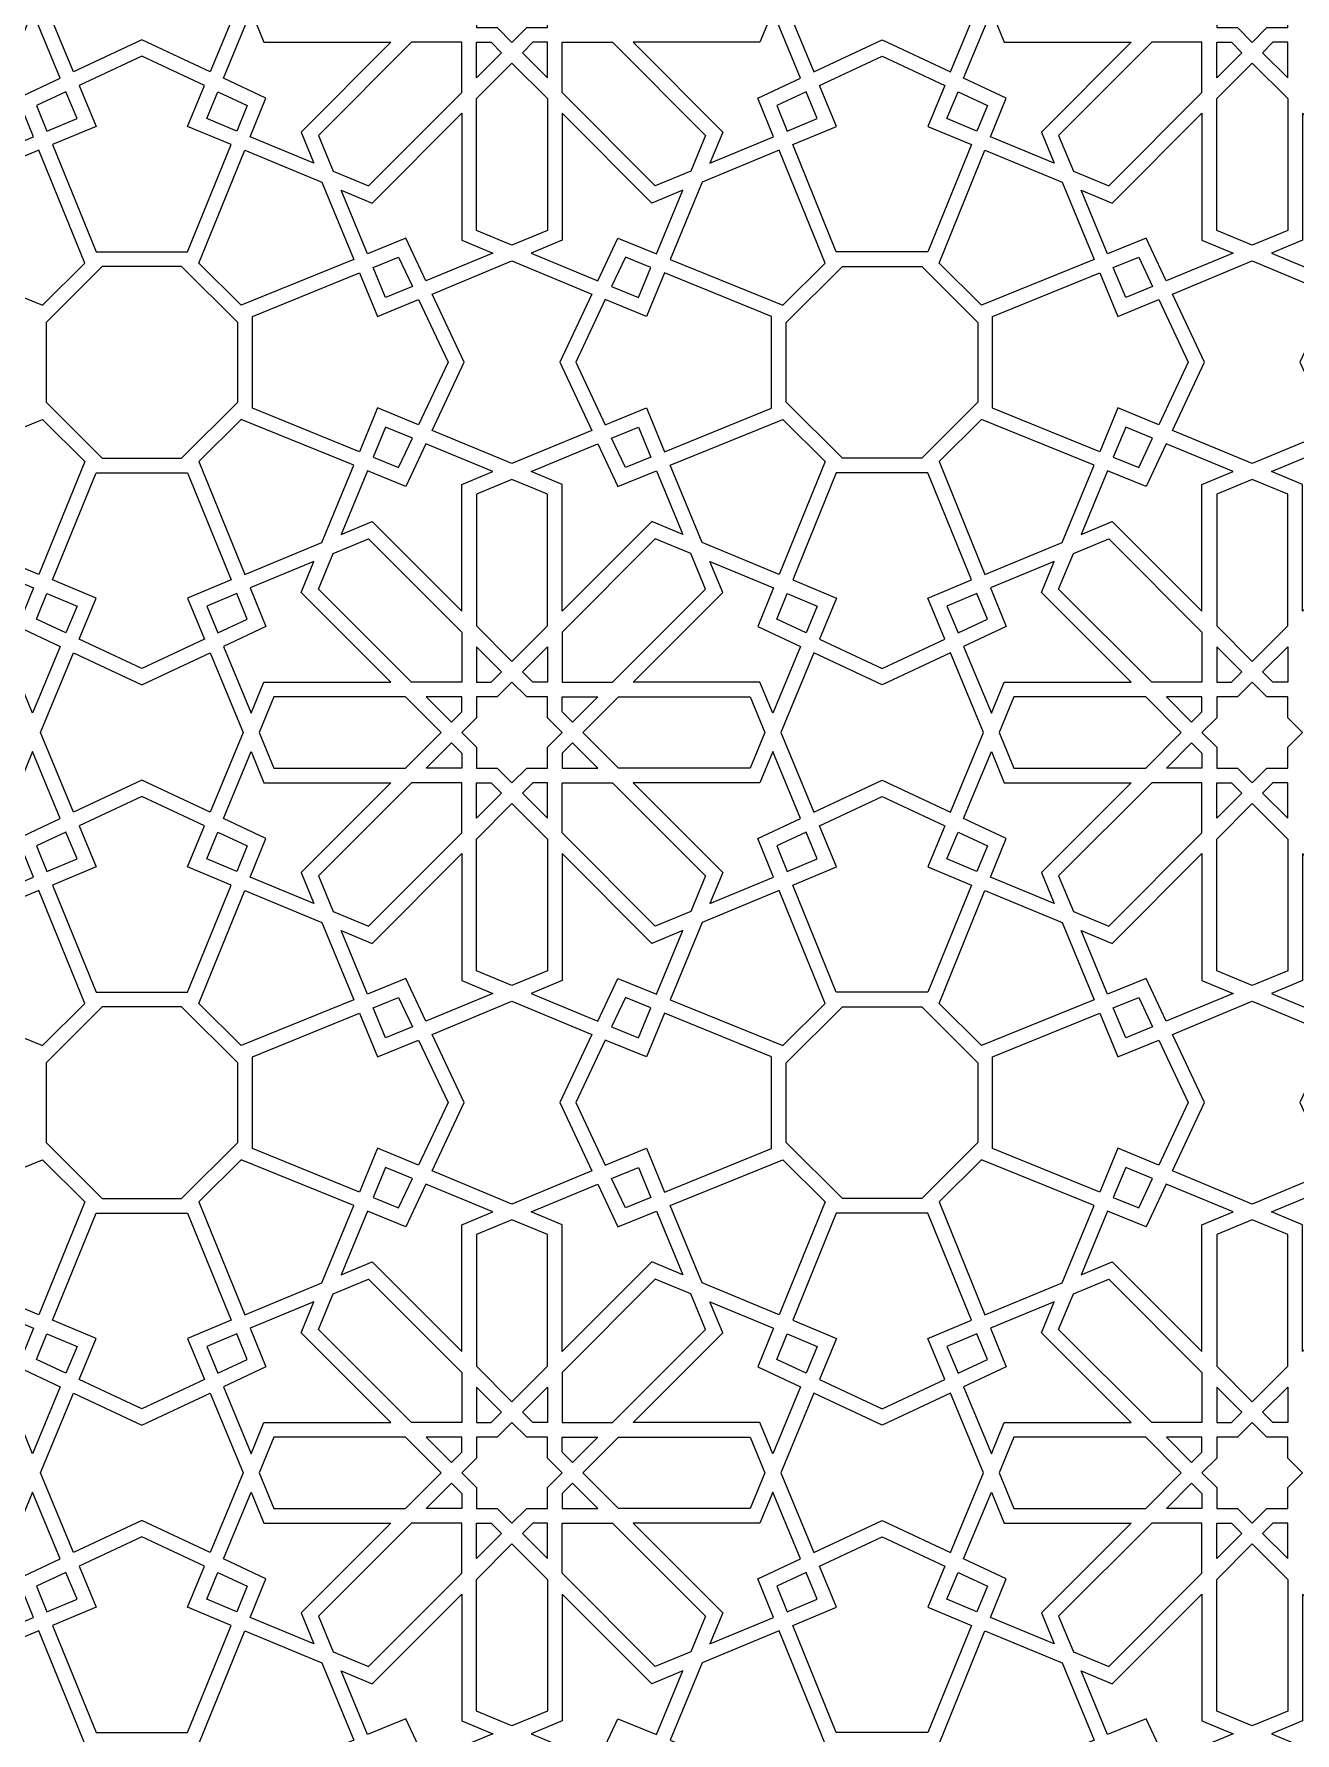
# Model space of a CAD drawing. Extents: x 59271 to 61367, y 41180 to 44085.
# Drawn here: x 59919 to 60589, y 41632 to 42535 of the extents above; entities that cross this region are included whole.
import ezdxf

# ---------------------------------------------------------------- set-up
doc = ezdxf.new("R2010")
doc.units = 0
doc.layers.add('LAYER_01', color=1, linetype='CONTINUOUS')

msp = doc.modelspace()

# ---------------------------------------------------------------- linework, layer by layer
at = {"layer": 'LAYER_01'}
for points in [[(59975.95, 42531.52), (59939.67, 42514.48), (59922.11, 42556.87), (59939.67, 42599.26), (59975.95, 42582.22), (60012.23, 42599.26), (60029.79, 42556.87), (60012.23, 42514.48)], [(60369.25, 42531.52), (60405.54, 42514.48), (60423.1, 42556.87), (60405.54, 42599.26), (60369.25, 42582.22), (60332.97, 42599.26), (60315.41, 42556.87), (60332.97, 42514.48)], [(60172.6, 42530.19), (60180.42, 42538), (60191.47, 42538), (60191.47, 42549.05), (60199.29, 42556.87), (60191.47, 42564.69), (60191.47, 42575.74), (60180.42, 42575.74), (60172.6, 42583.56), (60164.79, 42575.74), (60153.73, 42575.74), (60153.73, 42564.69), (60145.92, 42556.87), (60153.73, 42549.05), (60153.73, 42538), (60164.79, 42538)], [(60565.91, 42583.56), (60558.09, 42575.74), (60547.04, 42575.74), (60547.04, 42564.69), (60539.22, 42556.87), (60547.04, 42549.05), (60547.04, 42538), (60558.09, 42538), (60565.91, 42530.19), (60573.72, 42538), (60584.78, 42538), (60584.78, 42549.05), (60592.59, 42556.87), (60584.78, 42564.69), (60584.78, 42575.74), (60573.72, 42575.74)], [(59932.6, 42511.16), (59917.89, 42546.69), (59911.06, 42530.21), (59843.67, 42530.21), (59891.32, 42482.55), (59884.5, 42466.07), (59918.33, 42480.09), (59910.01, 42500.55)], [(60019.29, 42511.16), (60034.01, 42546.69), (60040.83, 42530.21), (60108.23, 42530.21), (60060.57, 42482.55), (60067.4, 42466.07), (60033.56, 42480.09), (60041.89, 42500.55)], [(60325.91, 42511.16), (60311.2, 42546.69), (60304.37, 42530.21), (60236.98, 42530.21), (60284.63, 42482.55), (60277.8, 42466.07), (60311.64, 42480.09), (60303.31, 42500.55)], [(60412.6, 42511.16), (60427.31, 42546.69), (60434.14, 42530.21), (60501.53, 42530.21), (60453.88, 42482.55), (60460.71, 42466.07), (60426.87, 42480.09), (60435.2, 42500.55)], [(59975.95, 42522.91), (59942.65, 42507.27), (59951.68, 42485.46), (59928.47, 42475.85), (59951.62, 42418.95), (60000.27, 42418.95), (60023.42, 42475.85), (60000.21, 42485.46), (60009.24, 42507.27)], [(60069.77, 42480.72), (60077.58, 42461.85), (60096.45, 42454.04), (60145.94, 42503.52), (60145.94, 42530.21), (60119.25, 42530.21)], [(60153.73, 42511.32), (60153.73, 42530.21), (60161.56, 42530.21), (60167.09, 42524.67)], [(60191.47, 42511.32), (60191.47, 42530.21), (60183.65, 42530.21), (60178.11, 42524.67)], [(60275.44, 42480.72), (60267.62, 42461.85), (60248.75, 42454.04), (60199.27, 42503.52), (60199.27, 42530.21), (60225.95, 42530.21)], [(60369.25, 42522.91), (60402.55, 42507.27), (60393.52, 42485.46), (60416.73, 42475.85), (60393.58, 42418.95), (60344.93, 42418.95), (60321.78, 42475.85), (60344.99, 42485.46), (60335.96, 42507.27)], [(60463.07, 42480.72), (60470.89, 42461.85), (60489.76, 42454.04), (60539.24, 42503.52), (60539.24, 42530.21), (60512.56, 42530.21)], [(60547.04, 42511.32), (60547.04, 42530.21), (60554.86, 42530.21), (60560.4, 42524.67)], [(60584.78, 42511.32), (60584.78, 42530.21), (60576.95, 42530.21), (60571.42, 42524.67)], [(60172.6, 42519.16), (60191.47, 42500.29), (60191.47, 42430.31), (60172.6, 42422.49), (60153.73, 42430.31), (60153.73, 42500.29)], [(60565.91, 42422.49), (60547.04, 42430.31), (60547.04, 42500.29), (60565.91, 42519.16), (60584.78, 42500.29), (60584.78, 42430.31)], [(59935.59, 42503.95), (59920.01, 42496.64), (59925.53, 42483.07), (59941.5, 42489.68)], [(60016.31, 42503.95), (60031.88, 42496.64), (60026.36, 42483.07), (60010.39, 42489.68)], [(60328.9, 42503.95), (60313.32, 42496.64), (60318.84, 42483.07), (60334.81, 42489.68)], [(60409.61, 42503.95), (60425.19, 42496.64), (60419.67, 42483.07), (60403.7, 42489.68)], [(60095.82, 42417.83), (60081.8, 42451.67), (60098.28, 42444.84), (60145.94, 42492.5), (60145.94, 42425.1), (60162.42, 42418.28), (60126.89, 42403.56), (60116.28, 42426.16)], [(60249.39, 42417.83), (60263.4, 42451.67), (60246.92, 42444.84), (60199.27, 42492.5), (60199.27, 42425.1), (60182.79, 42418.28), (60218.31, 42403.56), (60228.92, 42426.16)], [(60489.12, 42417.83), (60475.11, 42451.67), (60491.59, 42444.84), (60539.24, 42492.5), (60539.24, 42425.1), (60555.72, 42418.28), (60520.2, 42403.56), (60509.59, 42426.16)], [(60642.69, 42417.83), (60656.71, 42451.67), (60640.23, 42444.84), (60592.57, 42492.5), (60592.57, 42425.1), (60576.09, 42418.28), (60611.62, 42403.56), (60622.23, 42426.16)], [(59921.27, 42472.87), (59880.28, 42455.89), (59863.3, 42414.9), (59923.2, 42390.53), (59945.64, 42412.97)], [(60030.63, 42472.87), (60071.62, 42455.89), (60088.6, 42414.9), (60028.7, 42390.53), (60006.26, 42412.97)], [(60314.58, 42472.87), (60273.59, 42455.89), (60256.61, 42414.9), (60316.51, 42390.53), (60338.95, 42412.97)], [(60423.93, 42472.87), (60464.92, 42455.89), (60481.9, 42414.9), (60422, 42390.53), (60399.56, 42412.97)], [(60098.8, 42410.63), (60112.37, 42416.15), (60119.68, 42400.58), (60105.41, 42394.66)], [(60172.6, 42414.06), (60214.99, 42396.5), (60197.95, 42360.22), (60214.99, 42323.94), (60172.6, 42306.38), (60130.21, 42323.94), (60147.25, 42360.22), (60130.21, 42396.5)], [(60246.4, 42410.63), (60232.84, 42416.15), (60225.52, 42400.58), (60239.79, 42394.66)], [(60492.11, 42410.63), (60505.67, 42416.15), (60512.99, 42400.58), (60498.72, 42394.66)], [(60540.56, 42360.22), (60523.52, 42396.5), (60565.91, 42414.06), (60608.3, 42396.5), (60591.26, 42360.22), (60608.3, 42323.94), (60565.91, 42306.38), (60523.52, 42323.94)], [(59975.95, 42411.15), (59954.85, 42411.15), (59925.01, 42381.32), (59925.01, 42339.12), (59954.85, 42309.28), (59997.05, 42309.28), (60026.88, 42339.12), (60026.88, 42381.32), (59997.05, 42411.15)], [(60138.64, 42360.22), (60123, 42326.92), (60101.19, 42335.95), (60091.58, 42312.74), (60034.68, 42335.89), (60034.68, 42384.54), (60091.58, 42407.69), (60101.19, 42384.48), (60123, 42393.51)], [(60206.57, 42360.22), (60222.2, 42326.92), (60244.01, 42335.95), (60253.62, 42312.74), (60310.53, 42335.89), (60310.53, 42384.54), (60253.62, 42407.69), (60244.01, 42384.48), (60222.2, 42393.51)], [(60369.25, 42411.15), (60390.35, 42411.15), (60420.19, 42381.32), (60420.19, 42339.12), (60390.35, 42309.28), (60348.16, 42309.28), (60318.32, 42339.12), (60318.32, 42381.32), (60348.16, 42411.15)], [(60531.94, 42360.22), (60516.31, 42326.92), (60494.5, 42335.95), (60484.89, 42312.74), (60427.98, 42335.89), (60427.98, 42384.54), (60484.89, 42407.69), (60494.5, 42384.48), (60516.31, 42393.51)], [(59921.27, 42247.57), (59880.28, 42264.55), (59863.3, 42305.54), (59923.2, 42329.91), (59945.64, 42307.47)], [(60030.63, 42247.57), (60071.62, 42264.55), (60088.6, 42305.54), (60028.7, 42329.91), (60006.26, 42307.47)], [(60098.8, 42309.8), (60112.37, 42304.28), (60119.68, 42319.86), (60105.41, 42325.77)], [(60246.4, 42309.8), (60232.84, 42304.28), (60225.52, 42319.86), (60239.79, 42325.77)], [(60314.58, 42247.57), (60273.59, 42264.55), (60256.61, 42305.54), (60316.51, 42329.91), (60338.95, 42307.47)], [(60423.93, 42247.57), (60464.92, 42264.55), (60481.9, 42305.54), (60422, 42329.91), (60399.56, 42307.47)], [(60492.11, 42309.8), (60505.67, 42304.28), (60512.99, 42319.86), (60498.72, 42325.77)], [(60095.82, 42302.6), (60081.8, 42268.77), (60098.28, 42275.59), (60145.94, 42227.94), (60145.94, 42295.33), (60162.42, 42302.16), (60126.89, 42316.87), (60116.28, 42294.28)], [(60249.39, 42302.6), (60263.4, 42268.77), (60246.92, 42275.59), (60199.27, 42227.94), (60199.27, 42295.33), (60182.79, 42302.16), (60218.31, 42316.87), (60228.92, 42294.28)], [(60489.12, 42302.6), (60475.11, 42268.77), (60491.59, 42275.59), (60539.24, 42227.94), (60539.24, 42295.33), (60555.72, 42302.16), (60520.2, 42316.87), (60509.59, 42294.28)], [(60642.69, 42302.6), (60656.71, 42268.77), (60640.23, 42275.59), (60592.57, 42227.94), (60592.57, 42295.33), (60576.09, 42302.16), (60611.62, 42316.87), (60622.23, 42294.28)], [(59975.95, 42197.53), (59942.65, 42213.17), (59951.68, 42234.97), (59928.47, 42244.59), (59951.62, 42301.49), (60000.27, 42301.49), (60023.42, 42244.59), (60000.21, 42234.97), (60009.24, 42213.17)], [(60172.6, 42201.27), (60191.47, 42220.14), (60191.47, 42290.12), (60172.6, 42297.94), (60153.73, 42290.12), (60153.73, 42220.14)], [(60369.25, 42197.53), (60402.55, 42213.17), (60393.52, 42234.97), (60416.73, 42244.59), (60393.58, 42301.49), (60344.93, 42301.49), (60321.78, 42244.59), (60344.99, 42234.97), (60335.96, 42213.17)], [(60565.91, 42297.94), (60547.04, 42290.12), (60547.04, 42220.14), (60565.91, 42201.27), (60584.78, 42220.14), (60584.78, 42290.12)], [(60069.77, 42239.71), (60077.58, 42258.58), (60096.45, 42266.4), (60145.94, 42216.91), (60145.94, 42190.23), (60119.25, 42190.23)], [(60275.44, 42239.71), (60267.62, 42258.58), (60248.75, 42266.4), (60199.27, 42216.91), (60199.27, 42190.23), (60225.95, 42190.23)], [(60463.07, 42239.71), (60470.89, 42258.58), (60489.76, 42266.4), (60539.24, 42216.91), (60539.24, 42190.23), (60512.56, 42190.23)], [(59932.6, 42209.27), (59917.89, 42173.75), (59911.06, 42190.23), (59843.67, 42190.23), (59891.32, 42237.88), (59884.5, 42254.36), (59918.33, 42240.35), (59910.01, 42219.89)], [(60019.29, 42209.27), (60034.01, 42173.75), (60040.83, 42190.23), (60108.23, 42190.23), (60060.57, 42237.88), (60067.4, 42254.36), (60033.56, 42240.35), (60041.89, 42219.89)], [(60325.91, 42209.27), (60311.2, 42173.75), (60304.37, 42190.23), (60236.98, 42190.23), (60284.63, 42237.88), (60277.8, 42254.36), (60311.64, 42240.35), (60303.31, 42219.89)], [(60412.6, 42209.27), (60427.31, 42173.75), (60434.14, 42190.23), (60501.53, 42190.23), (60453.88, 42237.88), (60460.71, 42254.36), (60426.87, 42240.35), (60435.2, 42219.89)], [(59935.59, 42216.48), (59920.01, 42223.8), (59925.53, 42237.37), (59941.5, 42230.75)], [(60016.31, 42216.48), (60031.88, 42223.8), (60026.36, 42237.37), (60010.39, 42230.75)], [(60328.9, 42216.48), (60313.32, 42223.8), (60318.84, 42237.37), (60334.81, 42230.75)], [(60409.61, 42216.48), (60425.19, 42223.8), (60419.67, 42237.37), (60403.7, 42230.75)], [(59975.95, 42138.21), (59939.67, 42121.17), (59922.11, 42163.56), (59939.67, 42205.96), (59975.95, 42188.92), (60012.23, 42205.96), (60029.79, 42163.56), (60012.23, 42121.17)], [(60153.73, 42209.12), (60153.73, 42190.23), (60161.56, 42190.23), (60167.09, 42195.76)], [(60191.47, 42209.12), (60191.47, 42190.23), (60183.65, 42190.23), (60178.11, 42195.76)], [(60369.25, 42138.21), (60405.54, 42121.17), (60423.1, 42163.56), (60405.54, 42205.96), (60369.25, 42188.92), (60332.97, 42205.96), (60315.41, 42163.56), (60332.97, 42121.17)], [(60547.04, 42209.12), (60547.04, 42190.23), (60554.86, 42190.23), (60560.4, 42195.76)], [(60584.78, 42209.12), (60584.78, 42190.23), (60576.95, 42190.23), (60571.42, 42195.76)], [(60172.6, 42136.88), (60180.42, 42144.69), (60191.47, 42144.69), (60191.47, 42155.75), (60199.29, 42163.56), (60191.47, 42171.38), (60191.47, 42182.43), (60180.42, 42182.43), (60172.6, 42190.25), (60164.79, 42182.43), (60153.73, 42182.43), (60153.73, 42171.38), (60145.92, 42163.56), (60153.73, 42155.75), (60153.73, 42144.69), (60164.79, 42144.69)], [(60565.91, 42190.25), (60558.09, 42182.43), (60547.04, 42182.43), (60547.04, 42171.38), (60539.22, 42163.56), (60547.04, 42155.75), (60547.04, 42144.69), (60558.09, 42144.69), (60565.91, 42136.88), (60573.72, 42144.69), (60584.78, 42144.69), (60584.78, 42155.75), (60592.59, 42163.56), (60584.78, 42171.38), (60584.78, 42182.43), (60573.72, 42182.43)], [(60134.89, 42163.56), (60116.02, 42182.43), (60046.04, 42182.43), (60038.23, 42163.56), (60046.04, 42144.69), (60116.02, 42144.69)], [(60145.94, 42182.43), (60127.05, 42182.43), (60140.4, 42169.08), (60145.94, 42174.61)], [(60199.27, 42182.43), (60218.16, 42182.43), (60204.8, 42169.08), (60199.27, 42174.61)], [(60210.31, 42163.56), (60229.18, 42182.43), (60299.16, 42182.43), (60306.98, 42163.56), (60299.16, 42144.69), (60229.18, 42144.69)], [(60528.2, 42163.56), (60509.33, 42182.43), (60439.35, 42182.43), (60431.53, 42163.56), (60439.35, 42144.69), (60509.33, 42144.69)], [(60539.24, 42182.43), (60520.35, 42182.43), (60533.71, 42169.08), (60539.24, 42174.61)], [(59932.6, 42117.85), (59917.89, 42153.38), (59911.06, 42136.9), (59843.67, 42136.9), (59891.32, 42089.24), (59884.5, 42072.76), (59918.33, 42086.78), (59910.01, 42107.24)], [(60019.29, 42117.85), (60034.01, 42153.38), (60040.83, 42136.9), (60108.23, 42136.9), (60060.57, 42089.24), (60067.4, 42072.76), (60033.56, 42086.78), (60041.89, 42107.24)], [(60145.94, 42144.69), (60127.05, 42144.69), (60140.4, 42158.05), (60145.94, 42152.52)], [(60199.27, 42144.69), (60218.16, 42144.69), (60204.8, 42158.05), (60199.27, 42152.52)], [(60325.91, 42117.85), (60311.2, 42153.38), (60304.37, 42136.9), (60236.98, 42136.9), (60284.63, 42089.24), (60277.8, 42072.76), (60311.64, 42086.78), (60303.31, 42107.24)], [(60412.6, 42117.85), (60427.31, 42153.38), (60434.14, 42136.9), (60501.53, 42136.9), (60453.88, 42089.24), (60460.71, 42072.76), (60426.87, 42086.78), (60435.2, 42107.24)], [(60539.24, 42144.69), (60520.35, 42144.69), (60533.71, 42158.05), (60539.24, 42152.52)], [(60069.77, 42087.41), (60077.58, 42068.55), (60096.45, 42060.73), (60145.94, 42110.21), (60145.94, 42136.9), (60119.25, 42136.9)], [(60153.73, 42118.01), (60153.73, 42136.9), (60161.56, 42136.9), (60167.09, 42131.37)], [(60191.47, 42118.01), (60191.47, 42136.9), (60183.65, 42136.9), (60178.11, 42131.37)], [(60275.44, 42087.41), (60267.62, 42068.55), (60248.75, 42060.73), (60199.27, 42110.21), (60199.27, 42136.9), (60225.95, 42136.9)], [(60463.07, 42087.41), (60470.89, 42068.55), (60489.76, 42060.73), (60539.24, 42110.21), (60539.24, 42136.9), (60512.56, 42136.9)], [(60547.04, 42118.01), (60547.04, 42136.9), (60554.86, 42136.9), (60560.4, 42131.37)], [(60584.78, 42118.01), (60584.78, 42136.9), (60576.95, 42136.9), (60571.42, 42131.37)], [(59975.95, 42129.6), (59942.65, 42113.96), (59951.68, 42092.16), (59928.47, 42082.54), (59951.62, 42025.64), (60000.27, 42025.64), (60023.42, 42082.54), (60000.21, 42092.16), (60009.24, 42113.96)], [(60172.6, 42125.85), (60191.47, 42106.98), (60191.47, 42037), (60172.6, 42029.19), (60153.73, 42037), (60153.73, 42106.98)], [(60369.25, 42129.6), (60402.55, 42113.96), (60393.52, 42092.16), (60416.73, 42082.54), (60393.58, 42025.64), (60344.93, 42025.64), (60321.78, 42082.54), (60344.99, 42092.16), (60335.96, 42113.96)], [(60565.91, 42029.19), (60547.04, 42037), (60547.04, 42106.98), (60565.91, 42125.85), (60584.78, 42106.98), (60584.78, 42037)], [(59935.59, 42110.64), (59920.01, 42103.33), (59925.53, 42089.76), (59941.5, 42096.38)], [(60016.31, 42110.64), (60031.88, 42103.33), (60026.36, 42089.76), (60010.39, 42096.38)], [(60328.9, 42110.64), (60313.32, 42103.33), (60318.84, 42089.76), (60334.81, 42096.38)], [(60409.61, 42110.64), (60425.19, 42103.33), (60419.67, 42089.76), (60403.7, 42096.38)], [(60095.82, 42024.53), (60081.8, 42058.36), (60098.28, 42051.53), (60145.94, 42099.19), (60145.94, 42031.8), (60162.42, 42024.97), (60126.89, 42010.25), (60116.28, 42032.85)], [(60249.39, 42024.53), (60263.4, 42058.36), (60246.92, 42051.53), (60199.27, 42099.19), (60199.27, 42031.8), (60182.79, 42024.97), (60218.31, 42010.25), (60228.92, 42032.85)], [(60489.12, 42024.53), (60475.11, 42058.36), (60491.59, 42051.53), (60539.24, 42099.19), (60539.24, 42031.8), (60555.72, 42024.97), (60520.2, 42010.25), (60509.59, 42032.85)], [(60642.69, 42024.53), (60656.71, 42058.36), (60640.23, 42051.53), (60592.57, 42099.19), (60592.57, 42031.8), (60576.09, 42024.97), (60611.62, 42010.25), (60622.23, 42032.85)], [(59921.27, 42079.56), (59880.28, 42062.58), (59863.3, 42021.59), (59923.2, 41997.22), (59945.64, 42019.66)], [(60030.63, 42079.56), (60071.62, 42062.58), (60088.6, 42021.59), (60028.7, 41997.22), (60006.26, 42019.66)], [(60314.58, 42079.56), (60273.59, 42062.58), (60256.61, 42021.59), (60316.51, 41997.22), (60338.95, 42019.66)], [(60423.93, 42079.56), (60464.92, 42062.58), (60481.9, 42021.59), (60422, 41997.22), (60399.56, 42019.66)], [(59975.95, 42017.84), (59954.85, 42017.84), (59925.01, 41988.01), (59925.01, 41945.81), (59954.85, 41915.98), (59997.05, 41915.98), (60026.88, 41945.81), (60026.88, 41988.01), (59997.05, 42017.84)], [(60098.8, 42017.32), (60112.37, 42022.84), (60119.68, 42007.27), (60105.41, 42001.36)], [(60172.6, 42020.75), (60214.99, 42003.19), (60197.95, 41966.91), (60214.99, 41930.63), (60172.6, 41913.07), (60130.21, 41930.63), (60147.25, 41966.91), (60130.21, 42003.19)], [(60246.4, 42017.32), (60232.84, 42022.84), (60225.52, 42007.27), (60239.79, 42001.36)], [(60369.25, 42017.84), (60390.35, 42017.84), (60420.19, 41988.01), (60420.19, 41945.81), (60390.35, 41915.98), (60348.16, 41915.98), (60318.32, 41945.81), (60318.32, 41988.01), (60348.16, 42017.84)], [(60492.11, 42017.32), (60505.67, 42022.84), (60512.99, 42007.27), (60498.72, 42001.36)], [(60591.26, 41966.91), (60608.3, 41930.63), (60565.91, 41913.07), (60523.52, 41930.63), (60540.56, 41966.91), (60523.52, 42003.19), (60565.91, 42020.75), (60608.3, 42003.19)], [(60138.64, 41966.91), (60123, 41933.62), (60101.19, 41942.65), (60091.58, 41919.43), (60034.68, 41942.58), (60034.68, 41991.24), (60091.58, 42014.39), (60101.19, 41991.17), (60123, 42000.2)], [(60206.57, 41966.91), (60222.2, 41933.62), (60244.01, 41942.65), (60253.62, 41919.43), (60310.53, 41942.58), (60310.53, 41991.24), (60253.62, 42014.39), (60244.01, 41991.17), (60222.2, 42000.2)], [(60531.94, 41966.91), (60516.31, 41933.62), (60494.5, 41942.65), (60484.89, 41919.43), (60427.98, 41942.58), (60427.98, 41991.24), (60484.89, 42014.39), (60494.5, 41991.17), (60516.31, 42000.2)], [(59921.27, 41854.26), (59880.28, 41871.24), (59863.3, 41912.23), (59923.2, 41936.6), (59945.64, 41914.16)], [(60030.63, 41854.26), (60071.62, 41871.24), (60088.6, 41912.23), (60028.7, 41936.6), (60006.26, 41914.16)], [(60314.58, 41854.26), (60273.59, 41871.24), (60256.61, 41912.23), (60316.51, 41936.6), (60338.95, 41914.16)], [(60423.93, 41854.26), (60464.92, 41871.24), (60481.9, 41912.23), (60422, 41936.6), (60399.56, 41914.16)], [(60098.8, 41916.5), (60112.37, 41910.98), (60119.68, 41926.55), (60105.41, 41932.46)], [(60246.4, 41916.5), (60232.84, 41910.98), (60225.52, 41926.55), (60239.79, 41932.46)], [(60492.11, 41916.5), (60505.67, 41910.98), (60512.99, 41926.55), (60498.72, 41932.46)], [(60095.82, 41909.29), (60081.8, 41875.46), (60098.28, 41882.29), (60145.94, 41834.63), (60145.94, 41902.02), (60162.42, 41908.85), (60126.89, 41923.57), (60116.28, 41900.97)], [(60249.39, 41909.29), (60263.4, 41875.46), (60246.92, 41882.29), (60199.27, 41834.63), (60199.27, 41902.02), (60182.79, 41908.85), (60218.31, 41923.57), (60228.92, 41900.97)], [(60489.12, 41909.29), (60475.11, 41875.46), (60491.59, 41882.29), (60539.24, 41834.63), (60539.24, 41902.02), (60555.72, 41908.85), (60520.2, 41923.57), (60509.59, 41900.97)], [(60642.69, 41909.29), (60656.71, 41875.46), (60640.23, 41882.29), (60592.57, 41834.63), (60592.57, 41902.02), (60576.09, 41908.85), (60611.62, 41923.57), (60622.23, 41900.97)], [(59975.95, 41804.22), (59942.65, 41819.86), (59951.68, 41841.66), (59928.47, 41851.28), (59951.62, 41908.18), (60000.27, 41908.18), (60023.42, 41851.28), (60000.21, 41841.66), (60009.24, 41819.86)], [(60369.25, 41804.22), (60402.55, 41819.86), (60393.52, 41841.66), (60416.73, 41851.28), (60393.58, 41908.18), (60344.93, 41908.18), (60321.78, 41851.28), (60344.99, 41841.66), (60335.96, 41819.86)], [(60172.6, 41807.97), (60191.47, 41826.84), (60191.47, 41896.82), (60172.6, 41904.63), (60153.73, 41896.82), (60153.73, 41826.84)], [(60565.91, 41904.63), (60547.04, 41896.82), (60547.04, 41826.84), (60565.91, 41807.97), (60584.78, 41826.84), (60584.78, 41896.82)], [(60069.77, 41846.4), (60077.58, 41865.27), (60096.45, 41873.09), (60145.94, 41823.61), (60145.94, 41796.92), (60119.25, 41796.92)], [(60275.44, 41846.4), (60267.62, 41865.27), (60248.75, 41873.09), (60199.27, 41823.61), (60199.27, 41796.92), (60225.95, 41796.92)], [(60463.07, 41846.4), (60470.89, 41865.27), (60489.76, 41873.09), (60539.24, 41823.61), (60539.24, 41796.92), (60512.56, 41796.92)], [(59932.6, 41815.97), (59917.89, 41780.44), (59911.06, 41796.92), (59843.67, 41796.92), (59891.32, 41844.58), (59884.5, 41861.06), (59918.33, 41847.04), (59910.01, 41826.58)], [(60019.29, 41815.97), (60034.01, 41780.44), (60040.83, 41796.92), (60108.23, 41796.92), (60060.57, 41844.58), (60067.4, 41861.06), (60033.56, 41847.04), (60041.89, 41826.58)], [(60325.91, 41815.97), (60311.2, 41780.44), (60304.37, 41796.92), (60236.98, 41796.92), (60284.63, 41844.58), (60277.8, 41861.06), (60311.64, 41847.04), (60303.31, 41826.58)], [(60412.6, 41815.97), (60427.31, 41780.44), (60434.14, 41796.92), (60501.53, 41796.92), (60453.88, 41844.58), (60460.71, 41861.06), (60426.87, 41847.04), (60435.2, 41826.58)], [(59935.59, 41823.17), (59920.01, 41830.49), (59925.53, 41844.06), (59941.5, 41837.44)], [(60016.31, 41823.17), (60031.88, 41830.49), (60026.36, 41844.06), (60010.39, 41837.44)], [(60328.9, 41823.17), (60313.32, 41830.49), (60318.84, 41844.06), (60334.81, 41837.44)], [(60409.61, 41823.17), (60425.19, 41830.49), (60419.67, 41844.06), (60403.7, 41837.44)], [(59975.95, 41744.9), (59939.67, 41727.86), (59922.11, 41770.26), (59939.67, 41812.65), (59975.95, 41795.61), (60012.23, 41812.65), (60029.79, 41770.26), (60012.23, 41727.86)], [(60153.73, 41815.81), (60153.73, 41796.92), (60161.56, 41796.92), (60167.09, 41802.45)], [(60191.47, 41815.81), (60191.47, 41796.92), (60183.65, 41796.92), (60178.11, 41802.45)], [(60369.25, 41744.9), (60405.54, 41727.86), (60423.1, 41770.26), (60405.54, 41812.65), (60369.25, 41795.61), (60332.97, 41812.65), (60315.41, 41770.26), (60332.97, 41727.86)], [(60547.04, 41815.81), (60547.04, 41796.92), (60554.86, 41796.92), (60560.4, 41802.45)], [(60584.78, 41815.81), (60584.78, 41796.92), (60576.95, 41796.92), (60571.42, 41802.45)], [(60172.6, 41743.57), (60180.42, 41751.39), (60191.47, 41751.39), (60191.47, 41762.44), (60199.29, 41770.26), (60191.47, 41778.07), (60191.47, 41789.13), (60180.42, 41789.13), (60172.6, 41796.94), (60164.79, 41789.13), (60153.73, 41789.13), (60153.73, 41778.07), (60145.92, 41770.26), (60153.73, 41762.44), (60153.73, 41751.39), (60164.79, 41751.39)], [(60565.91, 41796.94), (60558.09, 41789.13), (60547.04, 41789.13), (60547.04, 41778.07), (60539.22, 41770.26), (60547.04, 41762.44), (60547.04, 41751.39), (60558.09, 41751.39), (60565.91, 41743.57), (60573.72, 41751.39), (60584.78, 41751.39), (60584.78, 41762.44), (60592.59, 41770.26), (60584.78, 41778.07), (60584.78, 41789.13), (60573.72, 41789.13)], [(60134.89, 41770.26), (60116.02, 41789.13), (60046.04, 41789.13), (60038.23, 41770.26), (60046.04, 41751.39), (60116.02, 41751.39)], [(60145.94, 41789.13), (60127.05, 41789.13), (60140.4, 41775.77), (60145.94, 41781.3)], [(60199.27, 41789.13), (60218.16, 41789.13), (60204.8, 41775.77), (60199.27, 41781.3)], [(60210.31, 41770.26), (60229.18, 41789.13), (60299.16, 41789.13), (60306.98, 41770.26), (60299.16, 41751.39), (60229.18, 41751.39)], [(60528.2, 41770.26), (60509.33, 41789.13), (60439.35, 41789.13), (60431.53, 41770.26), (60439.35, 41751.39), (60509.33, 41751.39)], [(60539.24, 41789.13), (60520.35, 41789.13), (60533.71, 41775.77), (60539.24, 41781.3)], [(60145.94, 41751.39), (60127.05, 41751.39), (60140.4, 41764.74), (60145.94, 41759.21)], [(60199.27, 41751.39), (60218.16, 41751.39), (60204.8, 41764.74), (60199.27, 41759.21)], [(60539.24, 41751.39), (60520.35, 41751.39), (60533.71, 41764.74), (60539.24, 41759.21)], [(59932.6, 41724.55), (59917.89, 41760.07), (59911.06, 41743.59), (59843.67, 41743.59), (59891.32, 41695.94), (59884.5, 41679.46), (59918.33, 41693.47), (59910.01, 41713.93)], [(60019.29, 41724.55), (60034.01, 41760.07), (60040.83, 41743.59), (60108.23, 41743.59), (60060.57, 41695.94), (60067.4, 41679.46), (60033.56, 41693.47), (60041.89, 41713.93)], [(60325.91, 41724.55), (60311.2, 41760.07), (60304.37, 41743.59), (60236.98, 41743.59), (60284.63, 41695.94), (60277.8, 41679.46), (60311.64, 41693.47), (60303.31, 41713.93)], [(60412.6, 41724.55), (60427.31, 41760.07), (60434.14, 41743.59), (60501.53, 41743.59), (60453.88, 41695.94), (60460.71, 41679.46), (60426.87, 41693.47), (60435.2, 41713.93)], [(60069.77, 41694.11), (60077.58, 41675.24), (60096.45, 41667.42), (60145.94, 41716.91), (60145.94, 41743.59), (60119.25, 41743.59)], [(60153.73, 41724.7), (60153.73, 41743.59), (60161.56, 41743.59), (60167.09, 41738.06)], [(60191.47, 41724.7), (60191.47, 41743.59), (60183.65, 41743.59), (60178.11, 41738.06)], [(60275.44, 41694.11), (60267.62, 41675.24), (60248.75, 41667.42), (60199.27, 41716.91), (60199.27, 41743.59), (60225.95, 41743.59)], [(60463.07, 41694.11), (60470.89, 41675.24), (60489.76, 41667.42), (60539.24, 41716.91), (60539.24, 41743.59), (60512.56, 41743.59)], [(60547.04, 41724.7), (60547.04, 41743.59), (60554.86, 41743.59), (60560.4, 41738.06)], [(60584.78, 41724.7), (60584.78, 41743.59), (60576.95, 41743.59), (60571.42, 41738.06)], [(59975.95, 41736.29), (59942.65, 41720.65), (59951.68, 41698.85), (59928.47, 41689.23), (59951.62, 41632.33), (60000.27, 41632.33), (60023.42, 41689.23), (60000.21, 41698.85), (60009.24, 41720.65)], [(60172.6, 41732.55), (60191.47, 41713.68), (60191.47, 41643.7), (60172.6, 41635.88), (60153.73, 41643.7), (60153.73, 41713.68)], [(60369.25, 41736.29), (60402.55, 41720.65), (60393.52, 41698.85), (60416.73, 41689.23), (60393.58, 41632.33), (60344.93, 41632.33), (60321.78, 41689.23), (60344.99, 41698.85), (60335.96, 41720.65)], [(60565.91, 41635.88), (60547.04, 41643.7), (60547.04, 41713.68), (60565.91, 41732.55), (60584.78, 41713.68), (60584.78, 41643.7)], [(59935.59, 41717.34), (59920.01, 41710.02), (59925.53, 41696.45), (59941.5, 41703.07)], [(60016.31, 41717.34), (60031.88, 41710.02), (60026.36, 41696.45), (60010.39, 41703.07)], [(60328.9, 41717.34), (60313.32, 41710.02), (60318.84, 41696.45), (60334.81, 41703.07)], [(60409.61, 41717.34), (60425.19, 41710.02), (60419.67, 41696.45), (60403.7, 41703.07)], [(60095.82, 41631.22), (60081.8, 41665.05), (60098.28, 41658.23), (60145.94, 41705.88), (60145.94, 41638.49), (60162.42, 41631.66), (60126.89, 41616.95), (60116.28, 41639.54)], [(60249.39, 41631.22), (60263.4, 41665.05), (60246.92, 41658.23), (60199.27, 41705.88), (60199.27, 41638.49), (60182.79, 41631.66), (60218.31, 41616.95), (60228.92, 41639.54)], [(60489.12, 41631.22), (60475.11, 41665.05), (60491.59, 41658.23), (60539.24, 41705.88), (60539.24, 41638.49), (60555.72, 41631.66), (60520.2, 41616.95), (60509.59, 41639.54)], [(60642.69, 41631.22), (60656.71, 41665.05), (60640.23, 41658.23), (60592.57, 41705.88), (60592.57, 41638.49), (60576.09, 41631.66), (60611.62, 41616.95), (60622.23, 41639.54)], [(59921.27, 41686.25), (59880.28, 41669.27), (59863.3, 41628.28), (59923.2, 41603.91), (59945.64, 41626.35)], [(60030.63, 41686.25), (60071.62, 41669.27), (60088.6, 41628.28), (60028.7, 41603.91), (60006.26, 41626.35)], [(60314.58, 41686.25), (60273.59, 41669.27), (60256.61, 41628.28), (60316.51, 41603.91), (60338.95, 41626.35)], [(60423.93, 41686.25), (60464.92, 41669.27), (60481.9, 41628.28), (60422, 41603.91), (60399.56, 41626.35)]]:
    msp.add_lwpolyline(points, close=True, dxfattribs=at)

doc.saveas('drawing.dxf')
